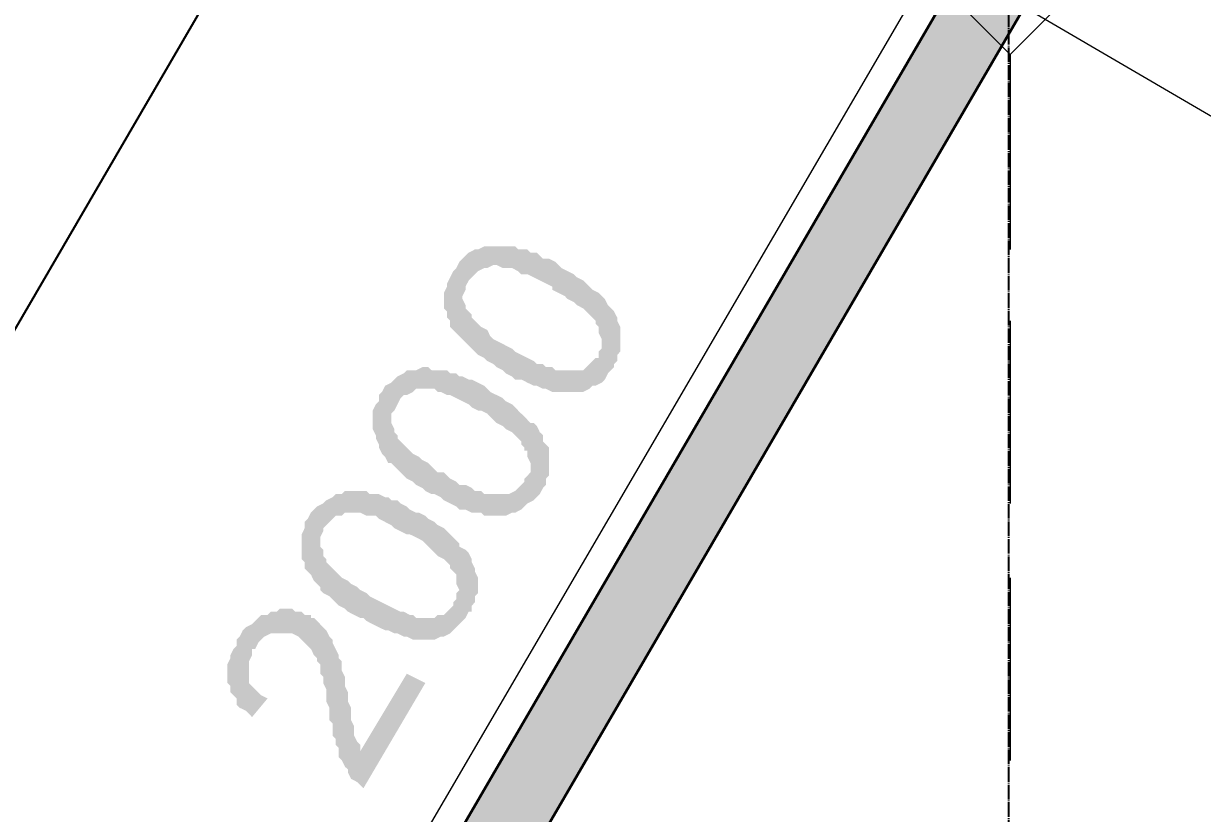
# Model space of a CAD drawing. Header units: millimetres. Extents: x -383313 to -161684, y -117025 to 99224.
# Drawn here: x -356362 to -354749, y -13617 to -12537 of the extents above; entities that cross this region are included whole.
import ezdxf

# ---------------------------------------------------------------- set-up
doc = ezdxf.new("R2010")
doc.units = ezdxf.units.MM
doc.header["$MEASUREMENT"] = 0
doc.linetypes.add('PS-GOST2.303 5', pattern=[24, 20, -1.5, 1, -1.5])
doc.layers.get('Defpoints').update_dxf_attribs({"color": 31})
for name, color, linetype in [('001__КОНСТРУКТИВ__размеры внутр.', 7, 'Continuous'), ('PDF_Geometry', 7, 'Continuous'), ('PDF_Solid Fills', 7, 'Continuous'), ('PS_Оси', 5, 'PS-GOST2.303 5')]:
    doc.layers.add(name, color=color, linetype=linetype)
doc.layers.add('001__КОНСТРУКТИВ__Стены наружные', color=7, linetype='Continuous', lineweight=30)
doc.styles.add('PSTUDIO', font='arial.ttf')
doc.dimstyles.new('PS_TICK', dxfattribs={"dimscale": 100, "dimtxt": 2.5, "dimasz": 1, "dimexe": 2, "dimexo": 2, "dimgap": 1, "dimtad": 1, "dimdec": 0, "dimzin": 0, "dimdsep": 46, "dimtxsty": 'PSTUDIO', "dimblk": 'ARCHTICK', "dimcen": 2, "dimdle": 1.5, "dimse1": 1, "dimse2": 1, "dimadec": 0, "dimazin": 0, "dimtfac": 1, "dimtdec": 0, "dimtix": 1, "dimtmove": 1, "dimatfit": 3, "dimldrblk": 'ARCHTICK', "dimfxl": 1, "dimtolj": 1, "dimtzin": 0, "dimarcsym": 0})

# ---------------------------------------------------------------- blocks, each defined once
blk = doc.blocks.new('_ArchTick')
at = {"color": 0, "linetype": 'ByBlock', "const_width": 0.15}
blk.add_lwpolyline([(-0.5, -0.5), (0.5, 0.5)], dxfattribs=at)
blk = doc.blocks.new('*D264')
at = {"layer": '001__КОНСТРУКТИВ__размеры внутр.', "color": 0, "lineweight": -2, "ltscale": 100, "transparency": 16777216}
blk.add_arc((-340355, -23582.1), 2419.2, 151.493, 180, dxfattribs=at)
at = {"layer": 'Defpoints', "color": 0, "ltscale": 100, "transparency": 16777216}
for p in [(-360678.8, -12544), (-342718.7, -22298.4), (-342642.4, -22794.3), (-343474.2, -23582.1), (-340514.1, -23582.1)]:
    blk.add_point(p, dxfattribs=at)
at = {"layer": '001__КОНСТРУКТИВ__размеры внутр.', "color": 0, "lineweight": -2, "ltscale": 100, "transparency": 16777216, "xscale": 100, "yscale": 100, "zscale": 100}
for p, rotation in [((-342481, -22427.5), 61.49301017023286), ((-342774.3, -23582.1), 269.9999999999997)]:
    blk.add_blockref('_ArchTick', p, dxfattribs=dict(at, rotation=rotation))
at = {"layer": '001__КОНСТРУКТИВ__размеры внутр.', "color": 0, "lineweight": 0, "ltscale": 100, "transparency": 16777216, "insert": (-342920.4, -22930.4), "char_height": 250, "attachment_point": 5, "rotation": 75.7465, "style": 'PSTUDIO'}
blk.add_mtext('\\A1;29°', dxfattribs=at)
blk = doc.blocks.new('*D276')
at = {"layer": '001__КОНСТРУКТИВ__размеры внутр.', "color": 0, "lineweight": -2, "ltscale": 100, "transparency": 16777216}
blk.add_line((-349966.1, -1951.2), (-357994.8, -15739.4), dxfattribs=at)
at = {"layer": 'Defpoints', "color": 0, "ltscale": 100, "transparency": 16777216}
for p in [(-349288.4, -2519.4), (-357919.3, -15609.8), (-357166.1, -16048.4)]:
    blk.add_point(p, dxfattribs=at)
at = {"layer": '001__КОНСТРУКТИВ__размеры внутр.', "color": 0, "lineweight": -2, "ltscale": 100, "transparency": 16777216, "xscale": 100, "yscale": 100, "zscale": 100}
for p, rotation in [((-350041.6, -2080.8), 59.78831573303923), ((-357919.3, -15609.8), 239.7883157330392)]:
    blk.add_blockref('_ArchTick', p, dxfattribs=dict(at, rotation=rotation))
at = {"layer": '001__КОНСТРУКТИВ__размеры внутр.', "color": 0, "ltscale": 100, "transparency": 16777216, "insert": (-354177.2, -8730.8), "char_height": 250, "attachment_point": 5, "rotation": 59.7883, "style": 'PSTUDIO'}
blk.add_mtext('\\A1;15655', dxfattribs=at)
blk = doc.blocks.new('A$Cf5759c35')
at = {"layer": 'PDF_Solid Fills'}
for points in [[(2688, 5389), (2688, 5389), (2683.8, 5380.6), (2679.5, 5372.1), (2679.5, 5367.9), (2675.3, 5359.4), (2675.3, 5355.2), (2675.3, 5346.7), (2675.3, 5342.5), (2675.3, 5338.2), (2679.5, 5334), (2679.5, 5325.5), (2709.2, 5376.3), (2709.2, 5376.3), (2713.4, 5380.6), (2717.6, 5384.8), (2721.9, 5389), (2730.3, 5393.3), (2734.6, 5393.3), (2743, 5397.5), (2743, 5397.5), (2747.3, 5397.5), (2755.7, 5393.3), (2760, 5393.3), (2764.2, 5393.3), (2768.4, 5393.3), (2776.9, 5389), (2781.1, 5384.8), (2789.6, 5384.8), (2798.1, 5380.6), (2806.5, 5376.3), (2815, 5372.1), (2823.5, 5367.9), (2823.5, 5363.6), (2831.9, 5359.4), (2840.4, 5355.2), (2844.6, 5350.9), (2853.1, 5346.7), (2857.3, 5342.5), (2865.8, 5338.2), (2870, 5334), (2874.3, 5329.8), (2878.5, 5325.5), (2882.7, 5321.3), (2882.7, 5317.1), (2887, 5312.8), (2887, 5308.6), (2887, 5304.4), (2891.2, 5295.9), (2891.2, 5291.7), (2891.2, 5283.2), (2887, 5279), (2887, 5270.5), (2861.6, 5223.9), (2865.8, 5223.9), (2874.3, 5228.2), (2878.5, 5232.4), (2882.7, 5232.4), (2891.2, 5236.6), (2895.4, 5240.9), (2899.7, 5249.3), (2903.9, 5253.6), (2908.1, 5257.8), (2908.1, 5262), (2912.4, 5266.3), (2912.4, 5274.7), (2916.6, 5279), (2916.6, 5287.4), (2916.6, 5291.7), (2916.6, 5300.1), (2916.6, 5304.4), (2916.6, 5308.6), (2916.6, 5312.8), (2912.4, 5321.3), (2912.4, 5325.5), (2908.1, 5334), (2903.9, 5338.2), (2899.7, 5342.5), (2895.4, 5350.9), (2895.4, 5350.9), (2891.2, 5355.2), (2887, 5359.4), (2878.5, 5363.6), (2874.3, 5367.9), (2870, 5372.1), (2865.8, 5376.3), (2857.3, 5380.6), (2853.1, 5384.8), (2844.6, 5389), (2836.2, 5393.3), (2831.9, 5397.5), (2827.7, 5401.7), (2819.2, 5406), (2810.8, 5406), (2806.5, 5410.2), (2802.3, 5414.4), (2793.8, 5414.4), (2789.6, 5418.7), (2785.4, 5418.7), (2776.9, 5418.7), (2772.7, 5422.9), (2764.2, 5422.9), (2755.7, 5422.9), (2751.5, 5422.9), (2743, 5422.9), (2743, 5422.9), (2738.8, 5422.9), (2730.3, 5422.9), (2721.9, 5418.7), (2717.6, 5418.7), (2709.2, 5414.4), (2709.2, 5414.4), (2704.9, 5410.2), (2700.7, 5406), (2696.5, 5401.7), (2692.2, 5393.3)], [(2679.5, 5325.5), (2683.8, 5321.3), (2683.8, 5312.8), (2688, 5308.6), (2692.2, 5304.4), (2700.7, 5295.9), (2700.7, 5295.9), (2704.9, 5291.7), (2709.2, 5287.4), (2713.4, 5283.2), (2717.6, 5279), (2721.9, 5274.7), (2730.3, 5270.5), (2734.6, 5266.3), (2743, 5262), (2747.3, 5257.8), (2755.7, 5253.6), (2760, 5249.3), (2768.4, 5245.1), (2772.7, 5240.9), (2781.1, 5240.9), (2789.6, 5236.6), (2798.1, 5232.4), (2802.3, 5232.4), (2810.8, 5228.2), (2815, 5228.2), (2823.5, 5223.9), (2827.7, 5223.9), (2836.2, 5223.9), (2840.4, 5223.9), (2844.6, 5223.9), (2848.9, 5223.9), (2857.3, 5223.9), (2861.6, 5223.9), (2887, 5270.5), (2882.7, 5270.5), (2878.5, 5266.3), (2874.3, 5262), (2870, 5257.8), (2865.8, 5253.6), (2857.3, 5253.6), (2848.9, 5253.6), (2848.9, 5253.6), (2844.6, 5253.6), (2840.4, 5253.6), (2836.2, 5253.6), (2827.7, 5253.6), (2823.5, 5257.8), (2815, 5257.8), (2810.8, 5262), (2802.3, 5262), (2798.1, 5266.3), (2789.6, 5270.5), (2781.1, 5274.7), (2772.7, 5279), (2768.4, 5283.2), (2760, 5287.4), (2751.5, 5291.7), (2743, 5295.9), (2738.8, 5300.1), (2734.6, 5308.6), (2726.1, 5312.8), (2721.9, 5317.1), (2717.6, 5321.3), (2713.4, 5325.5), (2713.4, 5329.8), (2709.2, 5334), (2704.9, 5338.2), (2704.9, 5342.5), (2700.7, 5350.9), (2700.7, 5355.2), (2704.9, 5363.6), (2704.9, 5367.9), (2709.2, 5376.3)], [(2586.4, 5219.7), (2586.4, 5219.7), (2586.4, 5211.2), (2582.2, 5207), (2577.9, 5198.5), (2577.9, 5194.3), (2577.9, 5185.8), (2577.9, 5181.6), (2577.9, 5173.1), (2577.9, 5173.1), (2582.2, 5164.7), (2582.2, 5160.4), (2611.8, 5207), (2611.8, 5207), (2616, 5215.5), (2620.3, 5219.7), (2624.5, 5219.7), (2633, 5223.9), (2637.2, 5228.2), (2645.7, 5228.2), (2645.7, 5228.2), (2649.9, 5228.2), (2654.1, 5228.2), (2662.6, 5228.2), (2666.8, 5223.9), (2671.1, 5223.9), (2679.5, 5219.7), (2683.8, 5219.7), (2692.2, 5215.5), (2700.7, 5211.2), (2709.2, 5207), (2713.4, 5202.8), (2721.9, 5198.5), (2726.1, 5198.5), (2734.6, 5194.3), (2743, 5185.8), (2747.3, 5181.6), (2755.7, 5177.4), (2760, 5173.1), (2768.4, 5168.9), (2772.7, 5164.7), (2776.9, 5160.4), (2781.1, 5156.2), (2781.1, 5152), (2785.4, 5147.7), (2785.4, 5143.5), (2789.6, 5143.5), (2789.6, 5135), (2793.8, 5126.6), (2793.8, 5122.3), (2793.8, 5113.9), (2789.6, 5109.6), (2785.4, 5105.4), (2760, 5054.6), (2768.4, 5058.8), (2772.7, 5058.8), (2781.1, 5063.1), (2785.4, 5067.3), (2789.6, 5071.5), (2798.1, 5075.8), (2802.3, 5080), (2806.5, 5084.2), (2810.8, 5092.7), (2810.8, 5092.7), (2815, 5096.9), (2815, 5105.4), (2819.2, 5109.6), (2819.2, 5118.1), (2819.2, 5126.6), (2819.2, 5130.8), (2819.2, 5139.3), (2819.2, 5139.3), (2819.2, 5147.7), (2815, 5152), (2810.8, 5156.2), (2810.8, 5164.7), (2806.5, 5168.9), (2802.3, 5177.4), (2798.1, 5181.6), (2793.8, 5181.6), (2789.6, 5185.8), (2785.4, 5190.1), (2781.1, 5194.3), (2776.9, 5198.5), (2772.7, 5202.8), (2768.4, 5207), (2760, 5211.2), (2755.7, 5215.5), (2747.3, 5219.7), (2738.8, 5223.9), (2734.6, 5228.2), (2730.3, 5232.4), (2721.9, 5236.6), (2713.4, 5240.9), (2709.2, 5240.9), (2700.7, 5245.1), (2696.5, 5245.1), (2692.2, 5249.3), (2683.8, 5249.3), (2679.5, 5253.6), (2671.1, 5253.6), (2666.8, 5253.6), (2658.4, 5253.6), (2654.1, 5257.8), (2645.7, 5257.8), (2645.7, 5257.8), (2637.2, 5253.6), (2633, 5253.6), (2624.5, 5253.6), (2620.3, 5249.3), (2611.8, 5245.1), (2611.8, 5245.1), (2607.6, 5240.9), (2603.3, 5236.6), (2594.9, 5232.4), (2590.6, 5223.9)], [(2582.2, 5160.4), (2586.4, 5152), (2586.4, 5147.7), (2590.6, 5139.3), (2594.9, 5135), (2599.1, 5126.6), (2603.3, 5126.6), (2607.6, 5122.3), (2611.8, 5118.1), (2616, 5113.9), (2620.3, 5109.6), (2624.5, 5105.4), (2633, 5101.2), (2637.2, 5096.9), (2645.7, 5092.7), (2649.9, 5088.5), (2658.4, 5084.2), (2662.6, 5084.2), (2671.1, 5080), (2675.3, 5075.8), (2683.8, 5071.5), (2692.2, 5067.3), (2696.5, 5063.1), (2704.9, 5063.1), (2713.4, 5058.8), (2717.6, 5058.8), (2726.1, 5058.8), (2730.3, 5054.6), (2734.6, 5054.6), (2743, 5054.6), (2747.3, 5054.6), (2751.5, 5054.6), (2760, 5054.6), (2760, 5054.6), (2785.4, 5105.4), (2785.4, 5101.2), (2781.1, 5096.9), (2776.9, 5092.7), (2772.7, 5088.5), (2764.2, 5084.2), (2760, 5084.2), (2751.5, 5084.2), (2751.5, 5084.2), (2747.3, 5084.2), (2743, 5084.2), (2734.6, 5084.2), (2730.3, 5084.2), (2726.1, 5088.5), (2717.6, 5088.5), (2713.4, 5092.7), (2704.9, 5096.9), (2696.5, 5096.9), (2692.2, 5101.2), (2683.8, 5105.4), (2675.3, 5113.9), (2666.8, 5113.9), (2662.6, 5118.1), (2654.1, 5126.6), (2645.7, 5130.8), (2641.4, 5135), (2633, 5139.3), (2628.7, 5143.5), (2624.5, 5147.7), (2620.3, 5152), (2616, 5156.2), (2611.8, 5160.4), (2611.8, 5164.7), (2607.6, 5168.9), (2607.6, 5173.1), (2603.3, 5181.6), (2603.3, 5185.8), (2603.3, 5194.3), (2607.6, 5198.5), (2611.8, 5207)], [(2489, 5050.4), (2489, 5050.4), (2484.8, 5046.1), (2484.8, 5037.7), (2480.6, 5029.2), (2480.6, 5025), (2480.6, 5016.5), (2480.6, 5012.3), (2480.6, 5003.8), (2480.6, 5003.8), (2480.6, 4995.3), (2484.8, 4991.1), (2510.2, 5037.7), (2514.4, 5041.9), (2518.7, 5046.1), (2522.9, 5050.4), (2527.1, 5054.6), (2535.6, 5054.6), (2539.8, 5058.8), (2548.3, 5058.8), (2548.3, 5058.8), (2552.5, 5058.8), (2556.8, 5058.8), (2561, 5058.8), (2569.5, 5054.6), (2573.7, 5054.6), (2582.2, 5054.6), (2586.4, 5050.4), (2594.9, 5046.1), (2603.3, 5041.9), (2607.6, 5037.7), (2616, 5033.4), (2624.5, 5029.2), (2628.7, 5029.2), (2637.2, 5025), (2645.7, 5020.7), (2649.9, 5016.5), (2658.4, 5008), (2662.6, 5003.8), (2666.8, 4999.6), (2675.3, 4995.3), (2679.5, 4991.1), (2683.8, 4986.9), (2683.8, 4982.6), (2688, 4978.4), (2688, 4978.4), (2692.2, 4974.2), (2692.2, 4965.7), (2692.2, 4961.5), (2696.5, 4953), (2692.2, 4948.8), (2692.2, 4940.3), (2688, 4936.1), (2662.6, 4885.3), (2671.1, 4889.5), (2675.3, 4889.5), (2683.8, 4893.7), (2688, 4898), (2692.2, 4902.2), (2696.5, 4906.4), (2700.7, 4910.7), (2704.9, 4914.9), (2709.2, 4923.4), (2713.4, 4923.4), (2713.4, 4931.8), (2717.6, 4936.1), (2717.6, 4944.5), (2721.9, 4948.8), (2721.9, 4957.2), (2721.9, 4961.5), (2721.9, 4969.9), (2721.9, 4969.9), (2717.6, 4978.4), (2717.6, 4982.6), (2713.4, 4991.1), (2713.4, 4995.3), (2709.2, 5003.8), (2704.9, 5008), (2696.5, 5012.3), (2696.5, 5016.5), (2692.2, 5020.7), (2688, 5025), (2683.8, 5029.2), (2679.5, 5033.4), (2675.3, 5037.7), (2666.8, 5041.9), (2662.6, 5046.1), (2654.1, 5050.4), (2649.9, 5054.6), (2641.4, 5058.8), (2637.2, 5058.8), (2628.7, 5063.1), (2624.5, 5067.3), (2616, 5071.5), (2611.8, 5075.8), (2603.3, 5075.8), (2599.1, 5080), (2594.9, 5080), (2586.4, 5084.2), (2582.2, 5084.2), (2573.7, 5084.2), (2569.5, 5088.5), (2561, 5088.5), (2552.5, 5088.5), (2548.3, 5088.5), (2548.3, 5088.5), (2539.8, 5088.5), (2535.6, 5084.2), (2527.1, 5084.2), (2522.9, 5080), (2514.4, 5075.8), (2514.4, 5075.8), (2510.2, 5071.5), (2501.7, 5067.3), (2497.5, 5063.1), (2493.3, 5058.8)], [(2484.8, 4991.1), (2484.8, 4982.6), (2489, 4978.4), (2493.3, 4974.2), (2497.5, 4965.7), (2501.7, 4961.5), (2506, 4957.2), (2506, 4953), (2510.2, 4948.8), (2518.7, 4944.5), (2522.9, 4940.3), (2527.1, 4936.1), (2531.4, 4931.8), (2539.8, 4927.6), (2544.1, 4923.4), (2552.5, 4919.1), (2561, 4914.9), (2565.2, 4914.9), (2569.5, 4910.7), (2577.9, 4906.4), (2586.4, 4902.2), (2594.9, 4898), (2599.1, 4898), (2607.6, 4893.7), (2611.8, 4893.7), (2620.3, 4889.5), (2624.5, 4889.5), (2633, 4885.3), (2637.2, 4885.3), (2645.7, 4885.3), (2649.9, 4885.3), (2654.1, 4885.3), (2658.4, 4885.3), (2662.6, 4885.3), (2688, 4936.1), (2688, 4931.8), (2683.8, 4927.6), (2679.5, 4923.4), (2675.3, 4919.1), (2666.8, 4919.1), (2662.6, 4914.9), (2654.1, 4914.9), (2654.1, 4914.9), (2649.9, 4914.9), (2645.7, 4914.9), (2637.2, 4914.9), (2633, 4919.1), (2628.7, 4919.1), (2620.3, 4923.4), (2616, 4923.4), (2607.6, 4927.6), (2599.1, 4931.8), (2590.6, 4936.1), (2582.2, 4940.3), (2573.7, 4944.5), (2569.5, 4948.8), (2561, 4953), (2556.8, 4957.2), (2548.3, 4961.5), (2544.1, 4965.7), (2535.6, 4969.9), (2531.4, 4974.2), (2527.1, 4978.4), (2522.9, 4982.6), (2518.7, 4986.9), (2514.4, 4991.1), (2514.4, 4995.3), (2510.2, 4999.6), (2510.2, 5008), (2506, 5012.3), (2506, 5020.7), (2506, 5025), (2510.2, 5033.4), (2510.2, 5037.7)], [(2391.7, 4885.3), (2391.7, 4876.8), (2387.4, 4872.6), (2383.2, 4864.1), (2383.2, 4859.9), (2379, 4851.4), (2379, 4842.9), (2379, 4838.7), (2379, 4830.2), (2379, 4826), (2383.2, 4821.8), (2383.2, 4813.3), (2387.4, 4809.1), (2391.7, 4804.8), (2391.7, 4796.4), (2395.9, 4792.1), (2404.4, 4787.9), (2408.6, 4783.7), (2412.8, 4779.4), (2434, 4804.8), (2425.5, 4809.1), (2421.3, 4813.3), (2417.1, 4817.5), (2412.8, 4821.8), (2408.6, 4826), (2408.6, 4834.5), (2408.6, 4838.7), (2408.6, 4842.9), (2408.6, 4851.4), (2408.6, 4855.6), (2412.8, 4864.1), (2412.8, 4872.6), (2446.7, 4923.4), (2438.2, 4923.4), (2438.2, 4923.4), (2434, 4919.1), (2425.5, 4919.1), (2421.3, 4914.9), (2417.1, 4910.7), (2412.8, 4906.4), (2404.4, 4902.2), (2400.1, 4898), (2395.9, 4889.5)], [(2446.7, 4923.4), (2412.8, 4872.6), (2417.1, 4872.6), (2421.3, 4881), (2425.5, 4885.3), (2429.8, 4889.5), (2438.2, 4893.7), (2442.5, 4893.7), (2442.5, 4893.7), (2450.9, 4893.7), (2455.2, 4893.7), (2463.6, 4893.7), (2467.9, 4893.7), (2476.3, 4889.5), (2480.6, 4885.3), (2484.8, 4881), (2489, 4876.8), (2493.3, 4872.6), (2497.5, 4864.1), (2501.7, 4859.9), (2501.7, 4855.6), (2506, 4851.4), (2506, 4842.9), (2506, 4838.7), (2510.2, 4834.5), (2510.2, 4826), (2514.4, 4817.5), (2514.4, 4809.1), (2514.4, 4800.6), (2518.7, 4792.1), (2518.7, 4783.7), (2518.7, 4775.2), (2522.9, 4771), (2522.9, 4762.5), (2522.9, 4754), (2527.1, 4749.8), (2527.1, 4741.3), (2531.4, 4737.1), (2531.4, 4732.9), (2531.4, 4724.4), (2535.6, 4720.2), (2539.8, 4711.7), (2544.1, 4707.5), (2544.1, 4703.2), (2548.3, 4694.8), (2548.3, 4694.8), (2556.8, 4690.5), (2561, 4686.3), (2565.2, 4682.1), (2649.9, 4826), (2624.5, 4838.7), (2561, 4732.9), (2561, 4732.9), (2561, 4741.3), (2556.8, 4745.6), (2552.5, 4754), (2552.5, 4758.3), (2552.5, 4762.5), (2552.5, 4766.7), (2548.3, 4775.2), (2548.3, 4783.7), (2548.3, 4792.1), (2544.1, 4800.6), (2544.1, 4804.8), (2544.1, 4813.3), (2539.8, 4821.8), (2539.8, 4826), (2539.8, 4834.5), (2535.6, 4842.9), (2535.6, 4847.2), (2535.6, 4855.6), (2531.4, 4859.9), (2531.4, 4864.1), (2531.4, 4864.1), (2527.1, 4872.6), (2522.9, 4881), (2522.9, 4885.3), (2518.7, 4889.5), (2514.4, 4898), (2514.4, 4898), (2510.2, 4902.2), (2501.7, 4910.7), (2497.5, 4914.9), (2493.3, 4914.9), (2493.3, 4919.1), (2484.8, 4919.1), (2480.6, 4923.4), (2472.1, 4923.4), (2467.9, 4927.6), (2459.4, 4927.6), (2450.9, 4927.6)]]:
    blk.add_hatch(color=8, dxfattribs=at).paths.add_polyline_path(points)
at = {"layer": 'PDF_Geometry', "color": 8, "lineweight": 13}
for points in [[(3424.6, 5947.8), (2264.7, 3962.4)], [(4080.8, 5393.3), (3217.2, 5897)], [(3356.9, 5778.5), (3450, 5685.4), (3543.1, 5778.5)], [(3450, 5685.4), (3450, 5418.7)], [(3450, 5321.3), (3450, 5071.5)], [(3450, 4969.9), (3450, 4720.2)]]:
    blk.add_lwpolyline(points, dxfattribs=at)
at = {"layer": 'PDF_Solid Fills', "color": 8, "lineweight": 13}
for points in [[(3386.5, 5719.2), (3310.3, 5918.2), (3331.5, 5926.7)], [(3365.3, 5715), (3386.5, 5719.2), (3310.3, 5918.2)]]:
    blk.add_solid(points, dxfattribs=at)

msp = doc.modelspace()

# ---------------------------------------------------------------- hatches: boundary and pattern name
at = {"lineweight": 30, "ltscale": 100}
h = msp.add_hatch(color=252, dxfattribs=at)
h.dxf.hatch_style = 1
h.paths.add_polyline_path([(-349288.38174, -2519.3977), (-356361.01661, -14665.70291), (-356274.59939, -14716.02253), (-349230.89276, -2619.3977), (-344174.00217, -2619.3977), (-344174.00217, -2519.3977)])

# ---------------------------------------------------------------- linework, layer by layer
at = {"layer": '001__КОНСТРУКТИВ__Стены наружные', "color": 7, "linetype": 'Continuous'}
for p, q in [((-349288.38174, -2519.3977), (-356361.01661, -14665.70291)), ((-349230.89276, -2619.3977), (-356274.59939, -14716.02253))]:
    msp.add_line(p, q, dxfattribs=at)
at = {"layer": 'PS_Оси'}
msp.add_lwpolyline([(-355014.05882, -17751.00662), (-355014.05882, -17582.0977), (-355014.05882, -11582.0977), (-355014.05882, -5582.0977), (-355014.05882, -582.3977), (-355014.05882, 2825.4576)], dxfattribs=at)

# ---------------------------------------------------------------- block references
at = {"ltscale": 100}
msp.add_blockref('A$Cf5759c35', (-358461.97282, -18264.93104), dxfattribs=at)

# ---------------------------------------------------------------- dimensions: what is measured, and where the dimension line sits
at = {"layer": '001__КОНСТРУКТИВ__размеры внутр.', "ltscale": 100}
dim = msp.add_aligned_dim(p1=(-349288.38174, -2519.3977), p2=(-357166.13051, -16048.37843), distance=-871.57842, dimstyle='PS_TICK', dxfattribs=at)
dim.commit()
dim.dimension.update_dxf_attribs({"geometry": '*D276', "text_midpoint": (-354177.17293, -8730.76392)})
at = {"layer": '001__КОНСТРУКТИВ__размеры внутр.', "lineweight": 0, "ltscale": 100}
dim = msp.add_angular_dim_2l(base=(-342642.40087, -22794.29036), line1=((-342718.66763, -22298.38279), (-360678.77735, -12544.00169)), line2=((-343474.22675, -23582.0977), (-340514.05882, -23582.0977)), dimstyle='PS_TICK', dxfattribs=at)
dim.commit()
dim.dimension.update_dxf_attribs({"geometry": '*D264', "text_midpoint": (-342920.42943, -22930.40687)})

doc.saveas('drawing.dxf')
